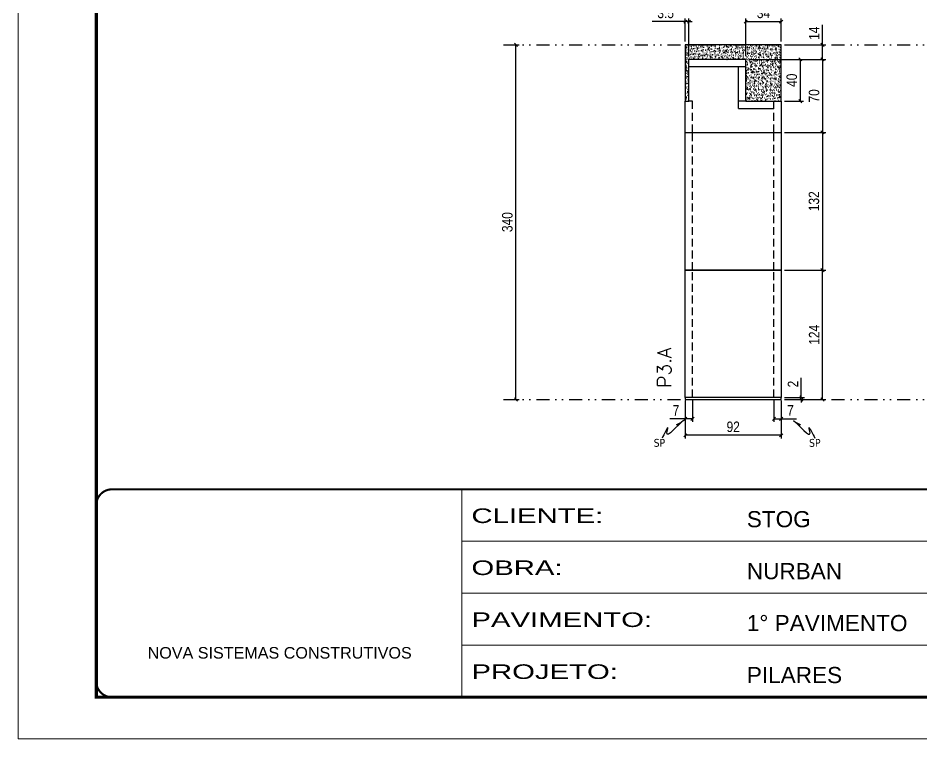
# Model space of a CAD drawing. Header units: millimetres. Extents: x 169816 to 178745, y 96537 to 113647.
# Drawn here: x 174585 to 175451, y 110320 to 111011 of the extents above; entities that cross this region are included whole.
import ezdxf

# ---------------------------------------------------------------- set-up
doc = ezdxf.new("R2010")
doc.units = ezdxf.units.MM
for name, pattern in [('CONTINUO', [0]), ('DASHED', [0.75, 0.5, -0.25]), ('DIVIDE2', [0.625, 0.25, -0.125, 0, -0.125, 0, -0.125]), ('HIDDEN', [0.375, 0.25, -0.125])]:
    doc.linetypes.add(name, pattern=pattern)
for name, color, linetype in [('COTA', 241, 'Continuous'), ('Nível', 160, 'Continuous'), ('Painéis', 200, 'Continuous'), ('SARR_2.2x7', 40, 'Continuous'), ('Sarrafo de Pressão', 42, 'HIDDEN'), ('texto', 7, 'Continuous')]:
    doc.layers.add(name, color=color, linetype=linetype)
for name, color, linetype, lineweight in [('Folhas', 255, 'Continuous', 9), ('SARRAFO DE PRESSAO', 251, 'DASHED', 9), ('Texto Seção', 7, 'Continuous', 15)]:
    doc.layers.add(name, color=color, linetype=linetype, lineweight=lineweight)
doc.styles.add('ARIAL', font='arial.ttf')
doc.styles.add('COTA TECNICA', font='techl___.ttf', dxfattribs={"height": 10})
doc.styles.add('COTA TECNICA-50', font='techl___.ttf', dxfattribs={"height": 10})
doc.styles.add('REGUA-120', font='ROMANS.shx', dxfattribs={"height": 15})
doc.styles.get("Standard").update_dxf_attribs({"font": 'arial.ttf'})
doc.styles.add('Tecnologia', font='')
doc.styles.get('Tecnologia').set_extended_font_data('Forgotten Futurist')
doc.dimstyles.new('COTA PAINEL-50', dxfattribs={"dimtxt": 10, "dimasz": 3, "dimexe": 3, "dimexo": 3, "dimgap": 3, "dimtad": 1, "dimdec": 1, "dimzin": 12, "dimdsep": 46, "dimtxsty": 'COTA TECNICA-50', "dimblk1": 'OBLIQUE', "dimblk2": 'OBLIQUE', "dimsah": 1, "dimcen": 0.9, "dimclrd": 4, "dimclre": 4, "dimclrt": 240, "dimadec": 1, "dimazin": 3, "dimtfac": 1, "dimtdec": 1, "dimtmove": 0, "dimatfit": 3, "dimfxl": 1, "dimtolj": 1, "dimtzin": 12, "dimarcsym": 0})
doc.dimstyles.new('PAINEL', dxfattribs={"dimtxt": 10, "dimasz": 3, "dimexe": 3, "dimexo": 3, "dimgap": 3, "dimtad": 1, "dimdec": 1, "dimzin": 12, "dimdsep": 46, "dimtxsty": 'COTA TECNICA', "dimblk1": 'OBLIQUE', "dimblk2": 'OBLIQUE', "dimsah": 1, "dimcen": 0.9, "dimclrd": 4, "dimclre": 4, "dimclrt": 240, "dimadec": 1, "dimazin": 3, "dimtfac": 1, "dimtdec": 1, "dimtmove": 0, "dimatfit": 3, "dimfxl": 1, "dimtolj": 1, "dimtzin": 12, "dimarcsym": 0})
doc.dimstyles.get("Standard").update_dxf_attribs({"dimtxt": 0.18, "dimasz": 0.18, "dimexe": 0.18, "dimexo": 0.0625, "dimgap": 0.09, "dimtad": 0, "dimtih": 1, "dimtoh": 1, "dimdec": 4, "dimzin": 0, "dimdsep": 46, "dimtxsty": 'Standard', "dimcen": 0.09, "dimadec": 0, "dimazin": 0, "dimtfac": 1, "dimtdec": 4, "dimtofl": 0, "dimtmove": 0, "dimatfit": 3, "dimfxl": 1, "dimtolj": 1, "dimtzin": 0, "dimarcsym": 0})

# ---------------------------------------------------------------- blocks, each defined once
blk = doc.blocks.new('9999999999')
at = {"color": 30, "linetype": 'CONTINUO'}
for p, q in [((98564.56, 34230.21), (98564.56, 34429.45)), ((98564.56, 34379.64), (99583.98, 34379.64)), ((98564.56, 34329.83), (99487.98, 34329.83)), ((98564.56, 34280.02), (99487.98, 34280.02))]:
    blk.add_line(p, q, dxfattribs=at)
at = {"color": 30, "linetype": 'CONTINUO', "const_width": 2}
blk.add_lwpolyline([(99583.98, 34230.21), (99583.98, 34414.45, 0.414214), (99568.98, 34429.45), (98228.98, 34429.45, 0.414214), (98213.98, 34414.45), (98213.98, 34245.21, 0.414214), (98228.98, 34230.21), (99583.98, 34230.21)], format="xyb", dxfattribs=at)
at = {"layer": 'Folhas'}
blk.add_lwpolyline([(98138.98, 34190.21), (99623.98, 34190.21), (99623.98, 35240.21), (98138.98, 35240.21)], close=True, dxfattribs=at)
at = {"layer": 'Folhas', "color": 30, "const_width": 3}
blk.add_lwpolyline([(98213.98, 34230.21), (99583.98, 34230.21), (99583.98, 35200.21), (98213.98, 35200.21)], close=True, dxfattribs=at)
at = {"color": 7, "linetype": 'Continuous', "ltscale": 5, "style": 'ARIAL'}
for s, height, p in [('STOG', 15.483, (98837.68, 34393.13)), ('NURBAN', 15.483, (98837.68, 34343.32)), ('1° PAVIMENTO', 15.4829, (98837.68, 34293.51)), ('NOVA SISTEMAS CONSTRUTIVOS', 11.0592, (98263.19, 34267.21)), ('PILARES', 15.483, (98837.68, 34243.7))]:
    blk.add_text(s, height=height, dxfattribs=at).set_placement(p)
at = {"layer": 'Folhas', "color": 7, "style": 'Tecnologia', "width": 1.5}
for s, p in [('CLIENTE:', (98573.65, 34397.17)), ('OBRA:', (98573.65, 34347.31)), ('PAVIMENTO:', (98573.65, 34297.5)), ('PROJETO:', (98573.65, 34247.69))]:
    blk.add_text(s, height=14, dxfattribs=at).set_placement(p)
blk = doc.blocks.new('_Oblique')
at = {"color": 0, "linetype": 'ByBlock', "lineweight": -2}
blk.add_line((-0.5, -0.5), (0.5, 0.5), dxfattribs=at)
blk = doc.blocks.new('*D219')
at = {"layer": 'COTA', "color": 4, "lineweight": -2, "transparency": 16777216}
for p, q in [((175052.99, 110985.36), (175064.84, 110985.36)), ((175061.84, 110645.36), (175061.84, 110985.36)), ((175052.99, 110645.36), (175064.84, 110645.36))]:
    blk.add_line(p, q, dxfattribs=at)
at = {"layer": 'Defpoints', "color": 0, "transparency": 16777216}
for p in [(175049.99, 110985.36), (175061.84, 110985.36), (175049.99, 110645.36)]:
    blk.add_point(p, dxfattribs=at)
at = {"layer": 'COTA', "color": 4, "lineweight": -2, "transparency": 16777216, "xscale": 3, "yscale": 3, "zscale": 3}
for p, rotation in [((175061.84, 110985.36), 90), ((175061.84, 110645.36), 270)]:
    blk.add_blockref('_Oblique', p, dxfattribs=dict(at, rotation=rotation))
at = {"layer": 'COTA', "color": 240, "transparency": 16777216, "insert": (175053.63, 110815.36), "char_height": 10, "attachment_point": 5, "rotation": 90, "style": 'COTA TECNICA-50'}
blk.add_mtext('\\A1;340', dxfattribs=at)
blk = doc.blocks.new('*D203')
at = {"layer": 'COTA', "color": 4, "lineweight": -2, "transparency": 16777216}
for p, q in [((175224.19, 110644.36), (175224.19, 110608)), ((175316.19, 110644.36), (175316.19, 110608)), ((175316.19, 110611), (175224.19, 110611))]:
    blk.add_line(p, q, dxfattribs=at)
at = {"layer": 'Defpoints', "color": 0, "transparency": 16777216}
for p in [(175224.19, 110647.36), (175316.19, 110647.36), (175224.19, 110611)]:
    blk.add_point(p, dxfattribs=at)
at = {"layer": 'COTA', "color": 4, "lineweight": -2, "transparency": 16777216, "xscale": 3, "yscale": 3, "zscale": 3, "rotation": 180}
blk.add_blockref('_Oblique', (175224.19, 110611), dxfattribs=at)
at = {"layer": 'COTA', "color": 4, "lineweight": -2, "transparency": 16777216, "xscale": 3, "yscale": 3, "zscale": 3}
blk.add_blockref('_Oblique', (175316.19, 110611), dxfattribs=at)
at = {"layer": 'COTA', "color": 240, "transparency": 16777216, "insert": (175270.19, 110619.09), "char_height": 10, "attachment_point": 5, "style": 'COTA TECNICA'}
blk.add_mtext('\\A1;92', dxfattribs=at)
blk = doc.blocks.new('*D204')
at = {"layer": 'COTA', "color": 4, "lineweight": -2, "transparency": 16777216}
for p, q in [((175309.19, 110644.36), (175309.19, 110623.85)), ((175316.19, 110642.36), (175316.19, 110623.85)), ((175309.19, 110626.85), (175316.19, 110626.85)), ((175316.19, 110626.85), (175330.92, 110626.85))]:
    blk.add_line(p, q, dxfattribs=at)
at = {"layer": 'Defpoints', "color": 0, "transparency": 16777216}
for p in [(175309.19, 110647.36), (175316.19, 110645.36), (175316.19, 110626.85)]:
    blk.add_point(p, dxfattribs=at)
at = {"layer": 'COTA', "color": 4, "lineweight": -2, "transparency": 16777216, "xscale": 3, "yscale": 3, "zscale": 3, "rotation": 180}
blk.add_blockref('_Oblique', (175309.19, 110626.85), dxfattribs=at)
at = {"layer": 'COTA', "color": 4, "lineweight": -2, "transparency": 16777216, "xscale": 3, "yscale": 3, "zscale": 3}
blk.add_blockref('_Oblique', (175316.19, 110626.85), dxfattribs=at)
at = {"layer": 'COTA', "color": 240, "transparency": 16777216, "insert": (175325.05, 110634.93), "char_height": 10, "attachment_point": 5, "style": 'COTA TECNICA-50'}
blk.add_mtext('\\A1;7', dxfattribs=at)
blk = doc.blocks.new('*D205')
at = {"layer": 'COTA', "color": 4, "lineweight": -2, "transparency": 16777216}
for p, q in [((175224.19, 110642.36), (175224.19, 110623.85)), ((175231.19, 110644.36), (175231.19, 110623.85)), ((175224.19, 110626.85), (175209.46, 110626.85)), ((175231.19, 110626.85), (175224.19, 110626.85))]:
    blk.add_line(p, q, dxfattribs=at)
at = {"layer": 'Defpoints', "color": 0, "transparency": 16777216}
for p in [(175224.19, 110645.36), (175231.19, 110647.36), (175224.19, 110626.85)]:
    blk.add_point(p, dxfattribs=at)
at = {"layer": 'COTA', "color": 4, "lineweight": -2, "transparency": 16777216, "xscale": 3, "yscale": 3, "zscale": 3, "rotation": 180}
blk.add_blockref('_Oblique', (175224.19, 110626.85), dxfattribs=at)
at = {"layer": 'COTA', "color": 4, "lineweight": -2, "transparency": 16777216, "xscale": 3, "yscale": 3, "zscale": 3}
blk.add_blockref('_Oblique', (175231.19, 110626.85), dxfattribs=at)
at = {"layer": 'COTA', "color": 240, "transparency": 16777216, "insert": (175215.32, 110634.93), "char_height": 10, "attachment_point": 5, "style": 'COTA TECNICA-50'}
blk.add_mtext('\\A1;7', dxfattribs=at)
blk = doc.blocks.new('*D206')
at = {"layer": 'COTA', "color": 4, "linetype": 'ByBlock', "lineweight": -2, "transparency": 16777216}
for p, q in [((175319.19, 110769.36), (175358.83, 110769.36)), ((175355.83, 110645.36), (175355.83, 110769.36)), ((175319.19, 110645.36), (175358.83, 110645.36))]:
    blk.add_line(p, q, dxfattribs=at)
at = {"layer": 'Defpoints', "color": 0, "linetype": 'ByBlock', "transparency": 16777216}
for p in [(175316.19, 110769.36), (175355.83, 110769.36), (175316.19, 110645.36)]:
    blk.add_point(p, dxfattribs=at)
at = {"layer": 'COTA', "color": 4, "linetype": 'ByBlock', "lineweight": -2, "transparency": 16777216, "xscale": 3, "yscale": 3, "zscale": 3}
for p, rotation in [((175355.83, 110769.36), 90), ((175355.83, 110645.36), 270)]:
    blk.add_blockref('_Oblique', p, dxfattribs=dict(at, rotation=rotation))
at = {"layer": 'COTA', "color": 240, "linetype": 'ByBlock', "transparency": 16777216, "insert": (175347.76, 110707.36), "char_height": 10, "attachment_point": 5, "rotation": 90, "style": 'COTA TECNICA'}
blk.add_mtext('\\A1;124', dxfattribs=at)
blk = doc.blocks.new('*D207')
at = {"layer": 'COTA', "color": 4, "lineweight": -2, "transparency": 16777216}
for p, q in [((175335.45, 110647.36), (175335.45, 110666.17)), ((175319.19, 110647.36), (175338.45, 110647.36)), ((175319.19, 110645.36), (175338.45, 110645.36)), ((175335.45, 110645.36), (175335.45, 110647.36)), ((175335.45, 110645.36), (175335.45, 110642.36))]:
    blk.add_line(p, q, dxfattribs=at)
at = {"layer": 'Defpoints', "color": 0, "transparency": 16777216}
for p in [(175316.19, 110647.36), (175316.19, 110645.36), (175335.45, 110645.36)]:
    blk.add_point(p, dxfattribs=at)
at = {"layer": 'COTA', "color": 4, "lineweight": -2, "transparency": 16777216, "xscale": 3, "yscale": 3, "zscale": 3}
for p, rotation in [((175335.45, 110647.36), 270), ((175335.45, 110645.36), 90)]:
    blk.add_blockref('_Oblique', p, dxfattribs=dict(at, rotation=rotation))
at = {"layer": 'COTA', "color": 240, "transparency": 16777216, "insert": (175327.45, 110660.11), "char_height": 10, "attachment_point": 5, "rotation": 90, "style": 'COTA TECNICA-50'}
blk.add_mtext('\\A1;2', dxfattribs=at)
blk = doc.blocks.new('*D208')
at = {"layer": 'COTA', "color": 4, "linetype": 'ByBlock', "lineweight": -2, "transparency": 16777216}
for p, q in [((175319.19, 110769.36), (175358.83, 110769.36)), ((175355.83, 110645.36), (175355.83, 110769.36)), ((175319.19, 110645.36), (175358.83, 110645.36))]:
    blk.add_line(p, q, dxfattribs=at)
at = {"layer": 'Defpoints', "color": 0, "linetype": 'ByBlock', "transparency": 16777216}
for p in [(175316.19, 110769.36), (175355.83, 110769.36), (175316.19, 110645.36)]:
    blk.add_point(p, dxfattribs=at)
at = {"layer": 'COTA', "color": 4, "linetype": 'ByBlock', "lineweight": -2, "transparency": 16777216, "xscale": 3, "yscale": 3, "zscale": 3}
for p, rotation in [((175355.83, 110769.36), 90), ((175355.83, 110645.36), 270)]:
    blk.add_blockref('_Oblique', p, dxfattribs=dict(at, rotation=rotation))
at = {"layer": 'COTA', "color": 240, "linetype": 'ByBlock', "transparency": 16777216, "insert": (175347.76, 110707.36), "char_height": 10, "attachment_point": 5, "rotation": 90, "style": 'COTA TECNICA'}
blk.add_mtext('\\A1;124', dxfattribs=at)
blk = doc.blocks.new('*D218')
at = {"layer": 'COTA', "color": 4, "lineweight": -2, "transparency": 16777216}
for p, q in [((175319.19, 110901.36), (175358.83, 110901.36)), ((175355.83, 110901.36), (175355.83, 110769.36)), ((175319.19, 110769.36), (175358.83, 110769.36))]:
    blk.add_line(p, q, dxfattribs=at)
at = {"layer": 'Defpoints', "color": 0, "transparency": 16777216}
for p in [(175316.19, 110901.36), (175316.19, 110769.36), (175355.83, 110769.36)]:
    blk.add_point(p, dxfattribs=at)
at = {"layer": 'COTA', "color": 4, "lineweight": -2, "transparency": 16777216, "xscale": 3, "yscale": 3, "zscale": 3}
for p, rotation in [((175355.83, 110901.36), 90), ((175355.83, 110769.36), 270)]:
    blk.add_blockref('_Oblique', p, dxfattribs=dict(at, rotation=rotation))
at = {"layer": 'COTA', "color": 240, "transparency": 16777216, "insert": (175347.61, 110835.36), "char_height": 10, "attachment_point": 5, "rotation": 90, "style": 'COTA TECNICA'}
blk.add_mtext('\\A1;132', dxfattribs=at)
blk = doc.blocks.new('*D228')
at = {"layer": 'COTA', "color": 4, "lineweight": -2, "transparency": 16777216}
for p, q in [((175285.19, 110971.36), (175358.83, 110971.36)), ((175355.83, 110971.36), (175355.83, 110901.36)), ((175319.19, 110901.36), (175358.83, 110901.36))]:
    blk.add_line(p, q, dxfattribs=at)
at = {"layer": 'Defpoints', "color": 0, "transparency": 16777216}
for p in [(175282.19, 110971.36), (175316.19, 110901.36), (175355.83, 110901.36)]:
    blk.add_point(p, dxfattribs=at)
at = {"layer": 'COTA', "color": 4, "lineweight": -2, "transparency": 16777216, "xscale": 3, "yscale": 3, "zscale": 3}
for p, rotation in [((175355.83, 110971.36), 90), ((175355.83, 110901.36), 270)]:
    blk.add_blockref('_Oblique', p, dxfattribs=dict(at, rotation=rotation))
at = {"layer": 'COTA', "color": 240, "transparency": 16777216, "insert": (175347.73, 110936.36), "char_height": 10, "attachment_point": 5, "rotation": 90, "style": 'COTA TECNICA'}
blk.add_mtext('\\A1;70', dxfattribs=at)
blk = doc.blocks.new('*D229')
at = {"layer": 'COTA', "color": 4, "lineweight": -2, "transparency": 16777216}
for p, q in [((175285.19, 110971.36), (175337.45, 110971.36)), ((175334.45, 110971.36), (175334.45, 110931.36)), ((175319.19, 110931.36), (175337.45, 110931.36))]:
    blk.add_line(p, q, dxfattribs=at)
at = {"layer": 'Defpoints', "color": 0, "transparency": 16777216}
for p in [(175282.19, 110971.36), (175316.19, 110931.36), (175334.45, 110931.36)]:
    blk.add_point(p, dxfattribs=at)
at = {"layer": 'COTA', "color": 4, "lineweight": -2, "transparency": 16777216, "xscale": 3, "yscale": 3, "zscale": 3}
for p, rotation in [((175334.45, 110971.36), 90), ((175334.45, 110931.36), 270)]:
    blk.add_blockref('_Oblique', p, dxfattribs=dict(at, rotation=rotation))
at = {"layer": 'COTA', "color": 240, "transparency": 16777216, "insert": (175326.35, 110951.36), "char_height": 10, "attachment_point": 5, "rotation": 90, "style": 'COTA TECNICA'}
blk.add_mtext('\\A1;40', dxfattribs=at)
blk = doc.blocks.new('*D230')
at = {"layer": 'COTA', "color": 4, "lineweight": -2, "transparency": 16777216}
for p, q in [((175282.19, 110974.36), (175282.19, 111010.61)), ((175316.19, 110988.36), (175316.19, 111010.61)), ((175282.19, 111007.61), (175316.19, 111007.61))]:
    blk.add_line(p, q, dxfattribs=at)
at = {"layer": 'Defpoints', "color": 0, "transparency": 16777216}
for p in [(175316.19, 111007.61), (175316.19, 110985.36), (175282.19, 110971.36)]:
    blk.add_point(p, dxfattribs=at)
at = {"layer": 'COTA', "color": 4, "lineweight": -2, "transparency": 16777216, "xscale": 3, "yscale": 3, "zscale": 3, "rotation": 180}
blk.add_blockref('_Oblique', (175282.19, 111007.61), dxfattribs=at)
at = {"layer": 'COTA', "color": 4, "lineweight": -2, "transparency": 16777216, "xscale": 3, "yscale": 3, "zscale": 3}
blk.add_blockref('_Oblique', (175316.19, 111007.61), dxfattribs=at)
at = {"layer": 'COTA', "color": 240, "transparency": 16777216, "insert": (175299.19, 111015.83), "char_height": 10, "attachment_point": 5, "style": 'COTA TECNICA'}
blk.add_mtext('\\A1;34', dxfattribs=at)
blk = doc.blocks.new('*D231')
at = {"layer": 'COTA', "color": 4, "lineweight": -2, "transparency": 16777216}
for p, q in [((175224.19, 110988.36), (175224.19, 111010.61)), ((175227.69, 110974.36), (175227.69, 111010.61)), ((175224.19, 111007.61), (175192.58, 111007.61)), ((175227.69, 111007.61), (175224.19, 111007.61)), ((175227.69, 111007.61), (175230.69, 111007.61))]:
    blk.add_line(p, q, dxfattribs=at)
at = {"layer": 'Defpoints', "color": 0, "transparency": 16777216}
for p in [(175224.19, 111007.61), (175224.19, 110985.36), (175227.69, 110971.36)]:
    blk.add_point(p, dxfattribs=at)
at = {"layer": 'COTA', "color": 4, "lineweight": -2, "transparency": 16777216, "xscale": 3, "yscale": 3, "zscale": 3}
blk.add_blockref('_Oblique', (175224.19, 111007.61), dxfattribs=at)
at = {"layer": 'COTA', "color": 4, "lineweight": -2, "transparency": 16777216, "xscale": 3, "yscale": 3, "zscale": 3, "rotation": 180}
blk.add_blockref('_Oblique', (175227.69, 111007.61), dxfattribs=at)
at = {"layer": 'COTA', "color": 240, "transparency": 16777216, "insert": (175205.38, 111015.83), "char_height": 10, "attachment_point": 5, "style": 'COTA TECNICA'}
blk.add_mtext('\\A1;3.5', dxfattribs=at)
blk = doc.blocks.new('*D232')
at = {"layer": 'COTA', "color": 4, "lineweight": -2, "transparency": 16777216}
for p, q in [((175355.83, 110985.36), (175355.83, 111004.48)), ((175319.19, 110985.36), (175358.83, 110985.36)), ((175355.83, 110971.36), (175355.83, 110985.36)), ((175285.19, 110971.36), (175358.83, 110971.36))]:
    blk.add_line(p, q, dxfattribs=at)
at = {"layer": 'Defpoints', "color": 0, "transparency": 16777216}
for p in [(175316.19, 110985.36), (175355.83, 110985.36), (175282.19, 110971.36)]:
    blk.add_point(p, dxfattribs=at)
at = {"layer": 'COTA', "color": 4, "lineweight": -2, "transparency": 16777216, "xscale": 3, "yscale": 3, "zscale": 3}
for p, rotation in [((175355.83, 110985.36), 90), ((175355.83, 110971.36), 270)]:
    blk.add_blockref('_Oblique', p, dxfattribs=dict(at, rotation=rotation))
at = {"layer": 'COTA', "color": 240, "transparency": 16777216, "insert": (175347.76, 110996.42), "char_height": 10, "attachment_point": 5, "rotation": 90, "style": 'COTA TECNICA'}
blk.add_mtext('\\A1;14', dxfattribs=at)

msp = doc.modelspace()

# ---------------------------------------------------------------- hatches: boundary and pattern name
at = {"layer": 'COTA', "linetype": 'ByBlock'}
h = msp.add_hatch(dxfattribs=at)
h.set_pattern_fill('AR-CONC', color=256, scale=0.03)
h.paths.add_polyline_path([(175316.19, 110985.36), (175224.19, 110985.36), (175224.19, 110931.36), (175227.69, 110931.36), (175227.69, 110971.36), (175282.19, 110971.36), (175282.19, 110931.36), (175305.19, 110931.36), (175316.19, 110931.36)])

# ---------------------------------------------------------------- linework, layer by layer
for p, q in [((175316.19, 110985.36), (175224.19, 110985.36)), ((175224.19, 110985.36), (175224.19, 110931.36)), ((175316.19, 110931.36), (175316.19, 110985.36))]:
    msp.add_line(p, q, dxfattribs=at)
at = {"layer": 'Nível', "color": 4, "linetype": 'DIVIDE2', "ltscale": 50}
for p, q in [((175049.99, 110985.36), (176029.52, 110985.36)), ((175049.99, 110645.36), (176029.52, 110645.36))]:
    msp.add_line(p, q, dxfattribs=at)
at = {"layer": 'Painéis'}
for p, q in [((175282.19, 110971.36), (175227.69, 110971.36)), ((175227.69, 110931.36), (175227.69, 110971.36)), ((175282.19, 110931.36), (175282.19, 110971.36)), ((175224.19, 110901.36), (175224.19, 110931.36)), ((175224.19, 110931.36), (175227.69, 110931.36)), ((175282.19, 110931.36), (175316.19, 110931.36)), ((175305.19, 110931.36), (175305.19, 110931.36)), ((175316.19, 110931.36), (175316.19, 110901.36)), ((175224.19, 110769.36), (175224.19, 110901.36)), ((175224.19, 110901.36), (175316.19, 110901.36)), ((175316.19, 110901.36), (175316.19, 110769.36)), ((175224.19, 110769.36), (175316.19, 110769.36)), ((175224.19, 110647.36), (175224.19, 110769.36)), ((175316.19, 110769.36), (175224.19, 110769.36)), ((175316.19, 110769.36), (175316.19, 110647.36)), ((175316.19, 110647.36), (175224.19, 110647.36))]:
    msp.add_line(p, q, dxfattribs=at)
msp.add_lwpolyline([(175224.19, 110645.36), (175316.19, 110645.36), (175316.19, 110647.36), (175224.19, 110647.36)], close=True, dxfattribs=at)
at = {"layer": 'SARR_2.2x7'}
for p, q in [((175282.19, 110964.36), (175227.69, 110964.36)), ((175275.19, 110931.36), (175275.19, 110964.36)), ((175275.19, 110924.36), (175275.19, 110931.36)), ((175282.19, 110931.36), (175275.19, 110931.36)), ((175275.19, 110924.36), (175309.19, 110924.36))]:
    msp.add_line(p, q, dxfattribs=at)
at = {"layer": 'Sarrafo de Pressão', "ltscale": 30}
for p, q in [((175231.19, 110931.36), (175227.69, 110931.36)), ((175231.19, 110901.36), (175231.19, 110931.36)), ((175309.19, 110901.36), (175309.19, 110931.36)), ((175231.19, 110769.36), (175231.19, 110901.36)), ((175309.19, 110769.36), (175309.19, 110901.36)), ((175231.19, 110647.36), (175231.19, 110769.36)), ((175309.19, 110647.36), (175309.19, 110769.36))]:
    msp.add_line(p, q, dxfattribs=at)

# ---------------------------------------------------------------- block references
at = {"layer": 'SARRAFO DE PRESSAO', "color": 6, "linetype": 'ByBlock'}
msp.add_blockref('9999999999', (76445.54, 76129.75), dxfattribs=at)

# ---------------------------------------------------------------- texts
at = {"layer": 'texto', "color": 0, "char_height": 7.5, "attachment_point": 5}
for insert in [(175199.41, 110603.69), (175348.43, 110603.69)]:
    msp.add_mtext('{\\fTahoma|b0|i0|c0|p34;\\C4;SP}', dxfattribs=dict(at, insert=insert))
at = {"layer": 'Texto Seção', "insert": (175210.72, 110656.62), "char_height": 13, "width": 285.3299, "attachment_point": 7, "rotation": 90, "style": 'REGUA-120'}
msp.add_mtext('P3.A', dxfattribs=at)

# ---------------------------------------------------------------- dimensions: what is measured, and where the dimension line sits
at = {"layer": 'COTA'}
for base, p1, p2, dimstyle, picture, middle in [((175224.19, 111007.61), (175227.69, 110971.36), (175224.19, 110985.36), 'PAINEL', '*D231', (175205.38, 111015.83)), ((175316.19, 111007.61), (175282.19, 110971.36), (175316.19, 110985.36), 'PAINEL', '*D230', (175299.19, 111015.83)), ((175316.19, 110626.85), (175309.19, 110647.36), (175316.19, 110645.36), 'COTA PAINEL-50', '*D204', (175325.05, 110634.93))]:
    dim = msp.add_linear_dim(base=base, p1=p1, p2=p2, dimstyle=dimstyle, dxfattribs=at)
    dim.commit()
    dim.dimension.update_dxf_attribs({"geometry": picture, "text_midpoint": middle})
for base, p1, p2, angle, dimstyle, picture, middle in [((175355.83, 110985.36), (175282.19, 110971.36), (175316.19, 110985.36), 90, 'PAINEL', '*D232', (175347.76, 110996.42)), ((175061.84, 110985.36), (175049.99, 110645.36), (175049.99, 110985.36), 90, 'COTA PAINEL-50', '*D219', (175053.63, 110815.36)), ((175355.83, 110901.36), (175282.19, 110971.36), (175316.19, 110901.36), 90, 'PAINEL', '*D228', (175347.73, 110936.36)), ((175334.45, 110931.36), (175282.19, 110971.36), (175316.19, 110931.36), 90, 'PAINEL', '*D229', (175326.35, 110951.36)), ((175355.83, 110769.36), (175316.19, 110901.36), (175316.19, 110769.36), 90, 'PAINEL', '*D218', (175347.61, 110835.36)), ((175224.19, 110626.85), (175231.19, 110647.36), (175224.19, 110645.36), 180, 'COTA PAINEL-50', '*D205', (175215.32, 110634.93))]:
    dim = msp.add_linear_dim(base=base, p1=p1, p2=p2, angle=angle, dimstyle=dimstyle, dxfattribs=at)
    dim.commit()
    dim.dimension.update_dxf_attribs({"geometry": picture, "text_midpoint": middle})
at = {"layer": 'COTA', "linetype": 'ByBlock'}
for picture in ['*D206', '*D208']:
    dim = msp.add_aligned_dim(p1=(175316.19, 110645.36), p2=(175316.19, 110769.36), distance=-39.64, dimstyle='PAINEL', dxfattribs=at)
    dim.commit()
    dim.dimension.update_dxf_attribs({"geometry": picture, "text_midpoint": (175347.76, 110707.36)})
at = {"layer": 'COTA'}
dim = msp.add_linear_dim(base=(175335.45, 110645.36), p1=(175316.19, 110647.36), p2=(175316.19, 110645.36), angle=90, dimstyle='COTA PAINEL-50', dxfattribs=at)
dim.commit()
dim.dimension.update_dxf_attribs({"geometry": '*D207', "text_midpoint": (175335.45, 110660.11), "dimtype": 160})
dim = msp.add_linear_dim(base=(175224.19, 110611), p1=(175316.19, 110647.36), p2=(175224.19, 110647.36), angle=180, dimstyle='PAINEL', override={"dimarcsym": 2}, dxfattribs=at)
dim.commit()
dim.dimension.update_dxf_attribs({"geometry": '*D203', "text_midpoint": (175270.19, 110619.09)})

# ---------------------------------------------------------------- leaders
at = {"layer": 'COTA', "path_type": 1}
for points in [[(175222.36, 110625.18), (175206.57, 110613.35), (175207.5, 110618.16), (175201.95, 110608.37)], [(175328.02, 110625.18), (175343.8, 110613.35), (175342.88, 110618.16), (175348.43, 110608.37)]]:
    msp.add_leader(points, dimstyle='Standard', override={"dimasz": 8}, dxfattribs=at)

doc.saveas('drawing.dxf')
